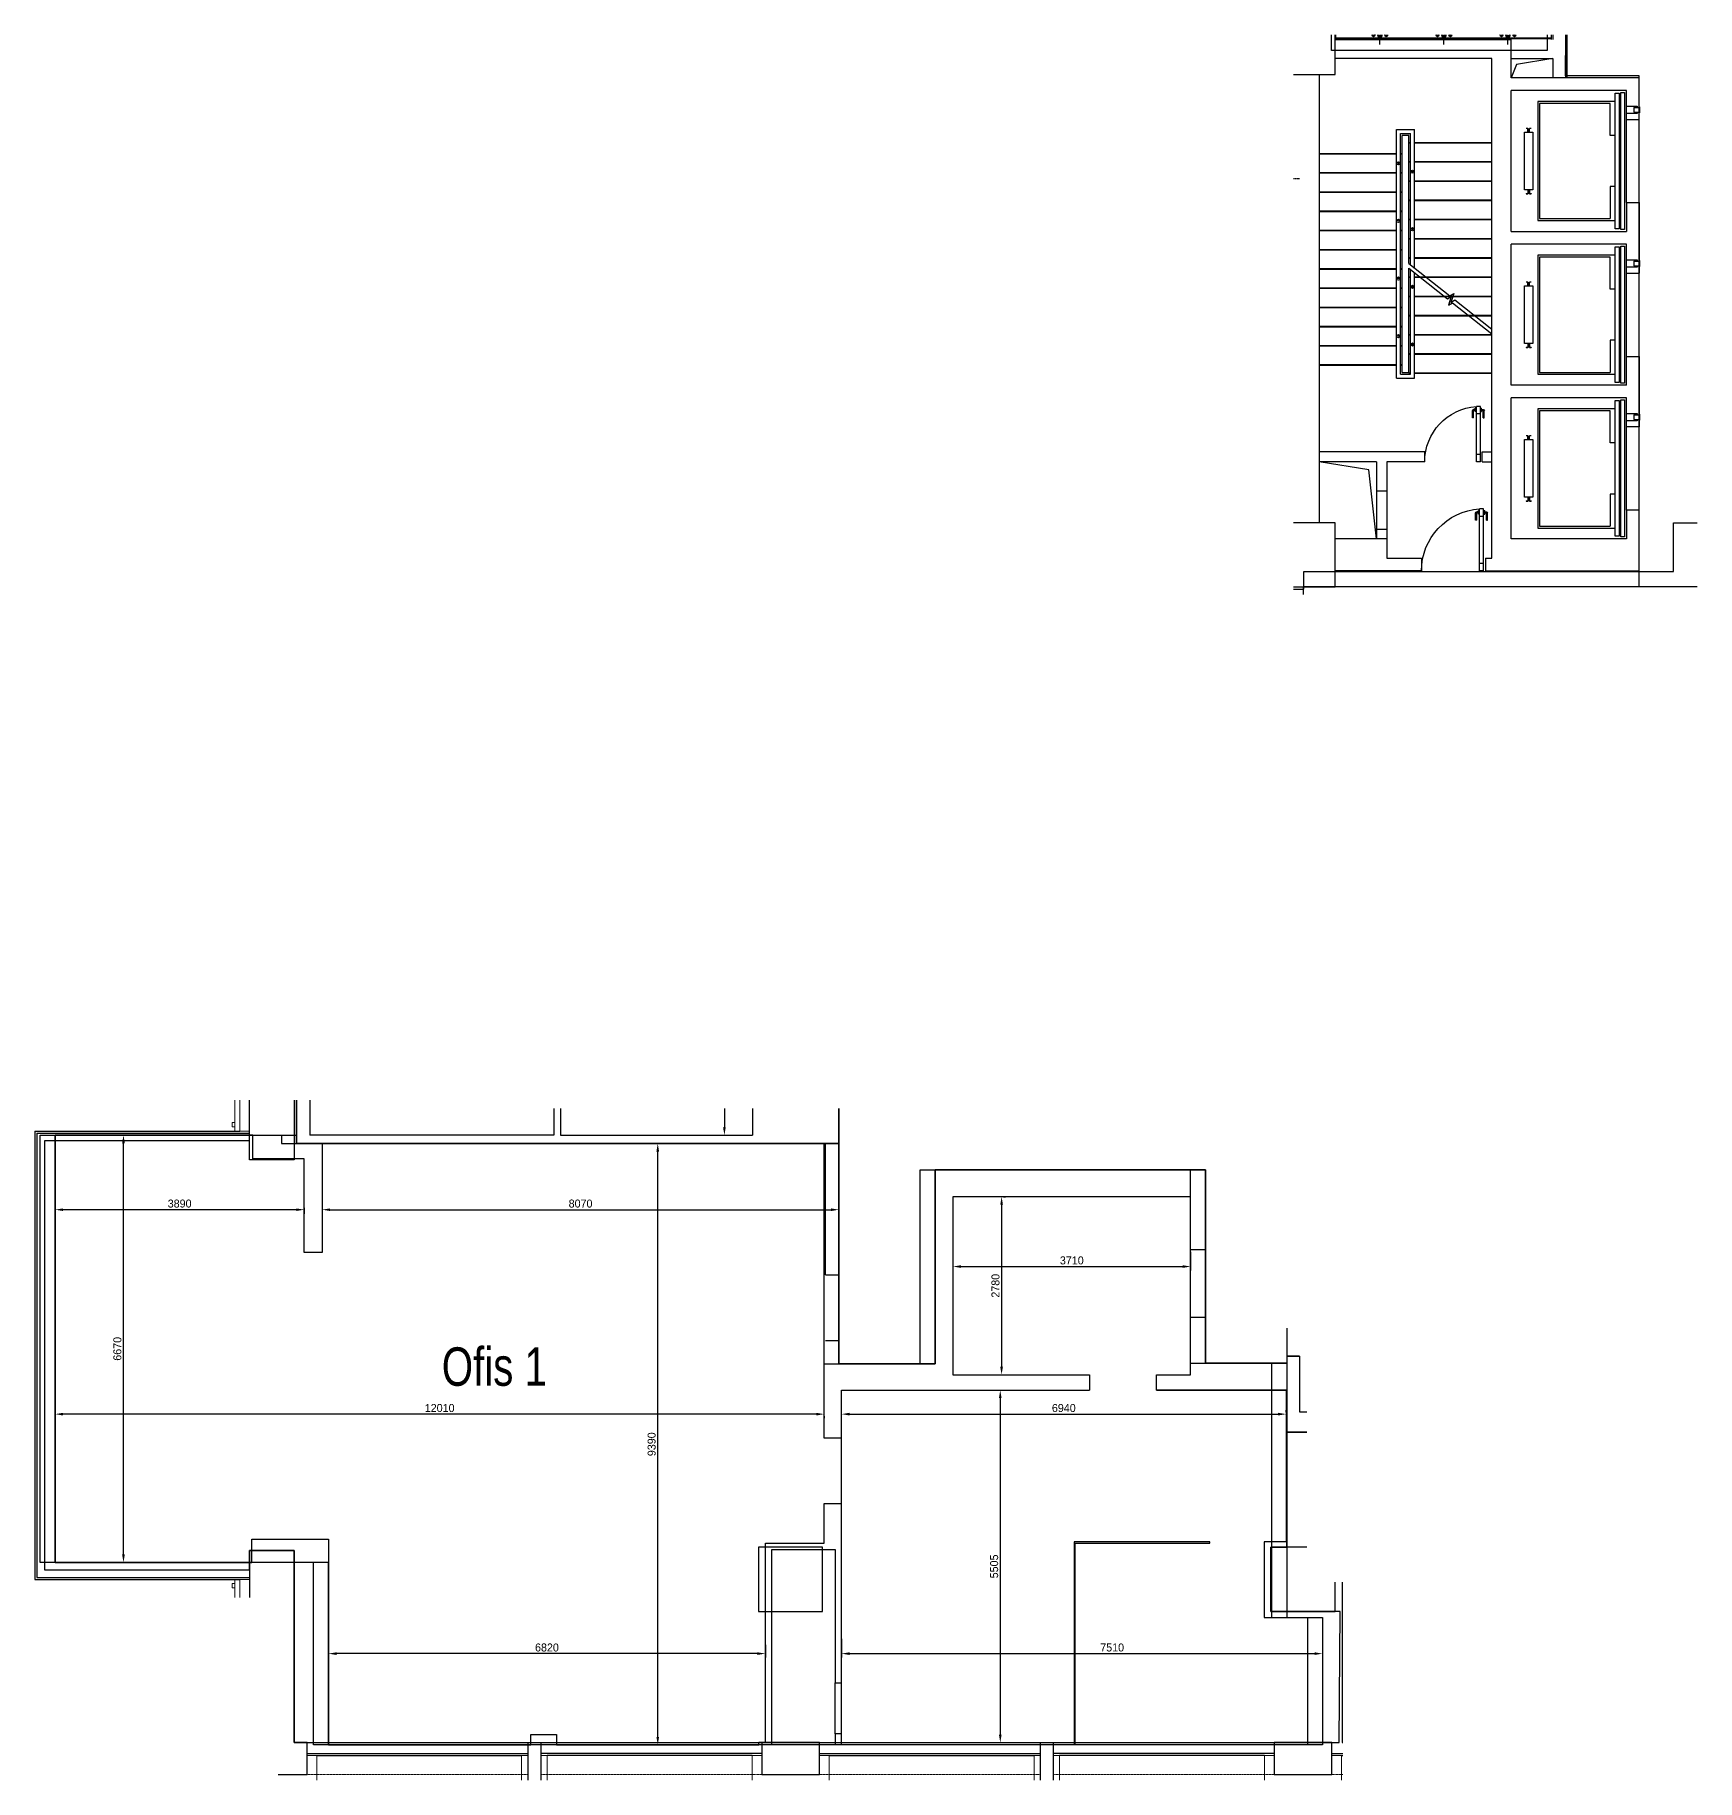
# Model space of a CAD drawing. Header units: millimetres. Extents: x 1339815 to 1379223, y -192246 to -164991.
# Drawn here: x 1339815 to 1365768, y -192246 to -164991 of the extents above; entities that cross this region are included whole.
import ezdxf

# ---------------------------------------------------------------- set-up
doc = ezdxf.new("R2010")
doc.units = ezdxf.units.MM
for name, pattern in [('DASHDOT2', [12.7, 6.35, -3.175, 0, -3.175]), ('HIDDEN', [0.375, 0.25, -0.125]), ('HIDDEN2', [4.7625, 3.175, -1.5875])]:
    doc.linetypes.add(name, pattern=pattern)
for name, color, linetype in [('Baca', 7, 'Continuous'), ('Divar-esas', 7, 'Continuous'), ('Divar-komek', 7, 'Continuous'), ('Kafel', 7, 'Continuous'), ('Lift', 7, 'Continuous'), ('Meheccer', 7, 'Continuous'), ('OFFICE_BOUNDARY', 3, 'Continuous'), ('Pencere', 7, 'Continuous'), ('Pillekan', 7, 'Continuous'), ('plita 2', 7, 'Continuous'), ('Qapi', 7, 'Continuous'), ('Santexnika', 7, 'Continuous'), ('sutun1', 7, 'Continuous')]:
    doc.layers.add(name, color=color, linetype=linetype)
doc.layers.add('Fasad detali', color=37, linetype='Continuous', lineweight=20)
doc.layers.add('syse', color=135, linetype='Continuous', lineweight=15)
doc.layers.add('obl. keramogranit', color=138, linetype='Continuous', lineweight=18, true_color=0x005252)
doc.layers.add('plita', color=182, linetype='Continuous', lineweight=5, true_color=0x3a07c5)
doc.styles.add('Yazilar', font='txt', dxfattribs={"width": 0.75})

msp = doc.modelspace()

# ---------------------------------------------------------------- linework, layer by layer
for p, q in [((1363126, -166451), (1363100, -166451)), ((1363100, -166455), (1363100, -166451)), ((1363122, -166455), (1363100, -166455)), ((1363126, -166507), (1363126, -166459)), ((1363130, -166503), (1363130, -166455)), ((1363150, -166511), (1363130, -166511)), ((1363146, -166507), (1363134, -166507)), ((1363150, -166503), (1363150, -166455)), ((1363180, -166451), (1363154, -166451)), ((1363154, -166507), (1363154, -166459)), ((1363180, -166455), (1363158, -166455)), ((1363180, -166455), (1363180, -166451)), ((1363100, -167467), (1363100, -167471)), ((1363100, -167467), (1363122, -167467)), ((1363100, -167471), (1363126, -167471)), ((1363126, -167415), (1363126, -167463)), ((1363130, -167411), (1363150, -167411)), ((1363130, -167419), (1363130, -167467)), ((1363134, -167415), (1363146, -167415)), ((1363150, -167419), (1363150, -167467)), ((1363154, -167415), (1363154, -167463)), ((1363154, -167471), (1363180, -167471)), ((1363158, -167467), (1363180, -167467)), ((1363180, -167467), (1363180, -167471)), ((1363126, -168851), (1363100, -168851)), ((1363100, -168855), (1363100, -168851)), ((1363122, -168855), (1363100, -168855)), ((1363126, -168907), (1363126, -168859)), ((1363130, -168903), (1363130, -168855)), ((1363150, -168911), (1363130, -168911)), ((1363146, -168907), (1363134, -168907)), ((1363150, -168903), (1363150, -168855)), ((1363180, -168851), (1363154, -168851)), ((1363154, -168907), (1363154, -168859)), ((1363180, -168855), (1363158, -168855)), ((1363180, -168855), (1363180, -168851)), ((1363100, -169867), (1363100, -169871)), ((1363100, -169867), (1363122, -169867)), ((1363100, -169871), (1363126, -169871)), ((1363126, -169815), (1363126, -169863)), ((1363130, -169811), (1363150, -169811)), ((1363130, -169819), (1363130, -169867)), ((1363134, -169815), (1363146, -169815)), ((1363150, -169819), (1363150, -169867)), ((1363154, -169815), (1363154, -169863)), ((1363154, -169871), (1363180, -169871)), ((1363158, -169867), (1363180, -169867)), ((1363180, -169867), (1363180, -169871)), ((1363126, -171251), (1363100, -171251)), ((1363100, -171255), (1363100, -171251)), ((1363122, -171255), (1363100, -171255)), ((1363126, -171307), (1363126, -171259)), ((1363130, -171303), (1363130, -171255)), ((1363150, -171311), (1363130, -171311)), ((1363146, -171307), (1363134, -171307)), ((1363150, -171303), (1363150, -171255)), ((1363180, -171251), (1363154, -171251)), ((1363154, -171307), (1363154, -171259)), ((1363180, -171255), (1363158, -171255)), ((1363180, -171255), (1363180, -171251)), ((1363126, -172215), (1363126, -172263)), ((1363130, -172211), (1363150, -172211)), ((1363130, -172219), (1363130, -172267)), ((1363134, -172215), (1363146, -172215)), ((1363150, -172219), (1363150, -172267)), ((1363154, -172215), (1363154, -172263)), ((1363100, -172267), (1363100, -172271)), ((1363100, -172267), (1363122, -172267)), ((1363100, -172271), (1363126, -172271)), ((1363154, -172271), (1363180, -172271)), ((1363158, -172267), (1363180, -172267)), ((1363180, -172267), (1363180, -172271)), ((1359465, -173646), (1359630, -173646)), ((1344110, -181626), (1344110, -182176)), ((1347920, -181756), (1347920, -182176)), ((1348020, -181756), (1348020, -182176)), ((1351020, -181756), (1351020, -182176)), ((1352370, -184356), (1352370, -181756)), ((1358090, -182716), (1353870, -182716)), ((1353870, -182716), (1353870, -185746)), ((1358090, -183966), (1358090, -182716)), ((1352160, -184356), (1352370, -184356)), ((1357860, -185916), (1357860, -185016)), ((1357860, -185016), (1358090, -185016)), ((1358090, -185736), (1358090, -185016)), ((1352370, -185386), (1352160, -185386)), ((1352370, -185746), (1352370, -185386)), ((1353870, -185746), (1352370, -185746)), ((1359360, -185736), (1358090, -185736)), ((1359560, -185626), (1359360, -185626)), ((1359360, -185626), (1359360, -185736)), ((1357330, -186156), (1357330, -185916)), ((1357330, -185916), (1357860, -185916)), ((1359350, -186156), (1357330, -186156)), ((1343200, -188846), (1343200, -188486)), ((1343200, -188486), (1344400, -188486)), ((1344400, -188486), (1344400, -191696)), ((1356060, -191696), (1356060, -188546)), ((1356060, -188546), (1358160, -188546)), ((1359010, -188546), (1359010, -189706)), ((1340130, -188846), (1343200, -188846)), ((1359010, -189706), (1359920, -189706)), ((1359920, -189706), (1359920, -191696)), ((1344400, -191696), (1347560, -191696)), ((1359920, -191696), (1356060, -191696))]:
    msp.add_line(p, q)
at = {"color": 18, "lineweight": -3, "true_color": 0x000000}
for p, q in [((1365400, -173371), (1365400, -172611)), ((1365400, -172611), (1365768, -172611)), ((1359630, -173646), (1359630, -173371)), ((1359630, -173371), (1365400, -173371)), ((1359465, -173646), (1359630, -173646)), ((1343900, -182306), (1343900, -181626)), ((1352370, -185746), (1352370, -181756)), ((1352370, -181756), (1352370, -182306)), ((1339895, -188846), (1339895, -182176)), ((1339895, -182176), (1343665, -182176)), ((1343665, -182176), (1343665, -182306)), ((1343665, -182306), (1352135, -182306)), ((1352370, -182306), (1343900, -182306)), ((1352135, -182306), (1352135, -185746)), ((1353635, -185746), (1353635, -182716)), ((1353635, -182716), (1357855, -182716)), ((1358090, -182716), (1353870, -182716)), ((1353870, -182716), (1353870, -185746)), ((1357855, -182716), (1357855, -185736)), ((1357855, -182716), (1357855, -185736)), ((1358090, -185736), (1358090, -182716)), ((1359360, -185186), (1359360, -185736)), ((1359360, -185186), (1359360, -185626)), ((1352135, -185746), (1353635, -185746)), ((1353870, -185746), (1352370, -185746)), ((1357855, -185736), (1359125, -185736)), ((1357855, -185736), (1359125, -185736)), ((1359360, -185736), (1358090, -185736)), ((1359125, -185736), (1359125, -189706)), ((1359360, -185626), (1359560, -185626)), ((1359560, -185626), (1359560, -186496)), ((1359560, -186496), (1359675, -186496)), ((1344165, -188846), (1339895, -188846)), ((1344165, -191696), (1344165, -188846)), ((1359125, -189706), (1359685, -189706)), ((1359685, -189706), (1359685, -191696)), ((1359685, -191696), (1344165, -191696))]:
    msp.add_line(p, q, dxfattribs=at)
at = {"color": 6, "lineweight": 30}
for p, q in [((1365400, -173371), (1365400, -172611)), ((1365400, -172611), (1365768, -172611)), ((1359630, -173646), (1359630, -173371)), ((1359630, -173371), (1365400, -173371)), ((1359465, -173646), (1359630, -173646)), ((1352370, -185746), (1352370, -181756)), ((1358090, -182716), (1353870, -182716)), ((1353870, -182716), (1353870, -185746)), ((1358090, -185736), (1358090, -182716)), ((1359360, -185186), (1359360, -185736)), ((1353870, -185746), (1352370, -185746)), ((1359360, -185736), (1358090, -185736))]:
    msp.add_line(p, q, dxfattribs=at)
at = {"color": 3, "lineweight": 30}
for p, q in [((1343900, -181626), (1343900, -182306)), ((1352370, -182306), (1352370, -181756)), ((1343900, -182306), (1352370, -182306))]:
    msp.add_line(p, q, dxfattribs=at)
at = {"color": 18, "lineweight": 30, "true_color": 0x000000}
for p, q in [((1343900, -181626), (1343900, -182306)), ((1352370, -182306), (1352370, -181756)), ((1340130, -188846), (1340130, -182176)), ((1340130, -182176), (1343900, -182176)), ((1343900, -182176), (1343900, -182306)), ((1343900, -182306), (1352370, -182306)), ((1343900, -182306), (1352370, -182306)), ((1352370, -182306), (1352370, -185746)), ((1353870, -185746), (1353870, -182716)), ((1353870, -182716), (1358090, -182716)), ((1358090, -182716), (1358090, -185736)), ((1358090, -182716), (1358090, -185736)), ((1352370, -185746), (1353870, -185746)), ((1358090, -185736), (1359360, -185736)), ((1358090, -185736), (1359360, -185736)), ((1359360, -185626), (1359560, -185626)), ((1359360, -185736), (1359360, -189706)), ((1359560, -185626), (1359560, -186496)), ((1359560, -186496), (1359675, -186496)), ((1344400, -188846), (1340130, -188846)), ((1344400, -191696), (1344400, -188846)), ((1359360, -189706), (1359920, -189706)), ((1359920, -189706), (1359920, -191696)), ((1359920, -191696), (1344400, -191696))]:
    msp.add_line(p, q, dxfattribs=at)
at = {"color": 0, "lineweight": -2}
msp.add_line((1350581, -181756), (1350581, -182051), dxfattribs=at)
at = {"color": 30, "lineweight": 30, "true_color": 0xf8991e}
for p, q in [((1340130, -188846), (1340130, -182176)), ((1340130, -182176), (1343900, -182176)), ((1343900, -182176), (1343900, -182306)), ((1343900, -182306), (1352370, -182306)), ((1352370, -182306), (1352370, -185746)), ((1353870, -185746), (1353870, -182716)), ((1353870, -182716), (1358090, -182716)), ((1358090, -182716), (1358090, -185736)), ((1358090, -182716), (1358090, -185736)), ((1352370, -185746), (1353870, -185746)), ((1358090, -185736), (1359360, -185736)), ((1358090, -185736), (1359360, -185736)), ((1359360, -185736), (1359360, -189706)), ((1344400, -188846), (1340130, -188846)), ((1344400, -191696), (1344400, -188846)), ((1359360, -189706), (1359920, -189706)), ((1359920, -189706), (1359920, -191696)), ((1359920, -191696), (1344400, -191696))]:
    msp.add_line(p, q, dxfattribs=at)
at = {"color": 0, "lineweight": -2, "transparency": 16777216}
for p, q in [((1341337, -182176), (1341135, -182176)), ((1341198, -188721), (1341198, -182301)), ((1349571, -182306), (1349603, -182306)), ((1350459, -182176), (1350643, -182176)), ((1349540, -191571), (1349540, -182431)), ((1352370, -182928), (1352370, -183401)), ((1354940, -183136), (1354971, -183136)), ((1340130, -183307), (1340130, -183401)), ((1343895, -183338), (1340255, -183338)), ((1344020, -183307), (1344020, -183401)), ((1344300, -183187), (1344300, -183401)), ((1344425, -183338), (1352245, -183338)), ((1354909, -183261), (1354909, -185791)), ((1354150, -183940), (1354150, -184289)), ((1354275, -184226), (1357735, -184226)), ((1357860, -183997), (1357860, -184289)), ((1354940, -185916), (1354971, -185916)), ((1359560, -185918), (1359560, -186183)), ((1340130, -186326), (1340130, -186594)), ((1354696, -186156), (1354951, -186156)), ((1354888, -186281), (1354888, -191536)), ((1352015, -186531), (1340255, -186531)), ((1352140, -186562), (1352140, -186594)), ((1352410, -186500), (1352410, -186469)), ((1352535, -186531), (1359225, -186531)), ((1359350, -186500), (1359350, -186469)), ((1341185, -188846), (1341135, -188846)), ((1344400, -190132), (1344400, -190334)), ((1351220, -190132), (1351220, -190334)), ((1352410, -190039), (1352410, -190334)), ((1359920, -190039), (1359920, -190334)), ((1351095, -190271), (1344525, -190271)), ((1352535, -190271), (1359795, -190271)), ((1349571, -191696), (1349603, -191696)), ((1354696, -191661), (1354951, -191661))]:
    msp.add_line(p, q, dxfattribs=at)
at = {"color": 2, "lineweight": 30, "true_color": 0xf1eb1f}
for p, q in [((1359360, -185626), (1359560, -185626)), ((1359560, -185626), (1359560, -186496)), ((1359560, -186496), (1359675, -186496))]:
    msp.add_line(p, q, dxfattribs=at)
at = {"color": 18, "lineweight": 5, "true_color": 0x000000}
for p, q in [((1359560, -186496), (1359560, -185626)), ((1359675, -186496), (1359560, -186496))]:
    msp.add_line(p, q, dxfattribs=at)
for points in [[(1343220, -182176), (1340130, -182176), (1340130, -188846)], [(1344020, -182546), (1343220, -182546), (1343220, -182176)], [(1352160, -184356), (1352160, -182306), (1344300, -182306), (1344300, -184006), (1344020, -184006), (1344020, -182546), (1343650, -182546)], [(1347920, -182176), (1344110, -182176)], [(1348020, -182176), (1351020, -182176)], [(1358090, -183966), (1357860, -183966), (1357860, -183136), (1354150, -183136), (1354150, -185916), (1356280, -185916)], [(1352140, -187926), (1352410, -187926), (1352410, -186906), (1352140, -186906), (1352140, -185386)], [(1356280, -185916), (1356280, -186156)], [(1352410, -186906), (1352410, -186156), (1356280, -186156)], [(1357330, -186156), (1359350, -186156), (1359350, -188526), (1359010, -188526), (1359010, -188546)], [(1347560, -191696), (1347560, -191536), (1347960, -191536), (1347960, -191696), (1351120, -191696), (1351120, -191656), (1351220, -191656), (1351220, -188546), (1352140, -188546), (1352140, -187926)], [(1356040, -191696), (1352410, -191696), (1352410, -187926)], [(1358160, -188546), (1358160, -188526), (1356040, -188526), (1356040, -191696)], [(1352310, -191526), (1352310, -191696), (1351320, -191696), (1351320, -188646), (1352310, -188646), (1352310, -190726)], [(1352410, -191696), (1352410, -191526), (1352310, -191526), (1352310, -190726), (1352410, -190726)]]:
    msp.add_lwpolyline(points)
at = {"extrusion": (0, 0, -1)}
for centre, start, end in [((-1363122, -166459), 90, 180), ((-1363126, -166455), 90, 180), ((-1363130, -166507), -90, 0), ((-1363134, -166503), -90, 0), ((-1363146, -166503), 180, -90), ((-1363154, -166455), 0, 90), ((-1363150, -166507), 180, -90), ((-1363158, -166459), 0, 90), ((-1363122, -167463), 180, -90), ((-1363130, -167415), 0, 90), ((-1363126, -167467), 180, -90), ((-1363134, -167419), 0, 90), ((-1363146, -167419), 90, 180), ((-1363150, -167415), 90, 180), ((-1363154, -167467), -90, 0), ((-1363158, -167463), -90, 0), ((-1363122, -168859), 90, 180), ((-1363126, -168855), 90, 180), ((-1363130, -168907), -90, 0), ((-1363134, -168903), -90, 0), ((-1363146, -168903), 180, -90), ((-1363154, -168855), 0, 90), ((-1363150, -168907), 180, -90), ((-1363158, -168859), 0, 90), ((-1363122, -169863), 180, -90), ((-1363130, -169815), 0, 90), ((-1363126, -169867), 180, -90), ((-1363134, -169819), 0, 90), ((-1363146, -169819), 90, 180), ((-1363150, -169815), 90, 180), ((-1363154, -169867), -90, 0), ((-1363158, -169863), -90, 0), ((-1363122, -171259), 90, 180), ((-1363126, -171255), 90, 180), ((-1363130, -171307), -90, 0), ((-1363134, -171303), -90, 0), ((-1363146, -171303), 180, -90), ((-1363154, -171255), 0, 90), ((-1363150, -171307), 180, -90), ((-1363158, -171259), 0, 90), ((-1363130, -172215), 0, 90), ((-1363134, -172219), 0, 90), ((-1363146, -172219), 90, 180), ((-1363150, -172215), 90, 180), ((-1363122, -172263), 180, -90), ((-1363126, -172267), 180, -90), ((-1363154, -172267), -90, 0), ((-1363158, -172263), -90, 0)]:
    msp.add_arc(centre, 4, start, end, dxfattribs=at)
at = {"color": 0, "transparency": 16777216}
for points in [[(1350560, -182051), (1350601, -182051), (1350581, -182176)], [(1341177, -182301), (1341219, -182301), (1341198, -182176)], [(1349519, -182431), (1349561, -182431), (1349540, -182306)], [(1354888, -183261), (1354930, -183261), (1354909, -183136)], [(1340255, -183318), (1340255, -183359), (1340130, -183338)], [(1343895, -183318), (1343895, -183359), (1344020, -183338)], [(1344425, -183318), (1344425, -183359), (1344300, -183338)], [(1352245, -183318), (1352245, -183359), (1352370, -183338)], [(1354275, -184205), (1354275, -184247), (1354150, -184226)], [(1357735, -184205), (1357735, -184247), (1357860, -184226)], [(1354888, -185791), (1354930, -185791), (1354909, -185916)], [(1354867, -186281), (1354909, -186281), (1354888, -186156)], [(1340255, -186510), (1340255, -186552), (1340130, -186531)], [(1352015, -186510), (1352015, -186552), (1352140, -186531)], [(1352535, -186510), (1352535, -186552), (1352410, -186531)], [(1359225, -186510), (1359225, -186552), (1359350, -186531)], [(1341177, -188721), (1341219, -188721), (1341198, -188846)], [(1344525, -190250), (1344525, -190292), (1344400, -190271)], [(1351095, -190250), (1351095, -190292), (1351220, -190271)], [(1352535, -190250), (1352535, -190292), (1352410, -190271)], [(1359795, -190250), (1359795, -190292), (1359920, -190271)], [(1349519, -191571), (1349561, -191571), (1349540, -191696)], [(1354867, -191536), (1354909, -191536), (1354888, -191661)]]:
    msp.add_solid(points, dxfattribs=at)
at = {"layer": 'Baca'}
for p, q in [((1360645, -171784), (1359865, -171661)), ((1360765, -172861), (1360645, -171784))]:
    msp.add_line(p, q, dxfattribs=at)
msp.add_lwpolyline([(1363515, -165361), (1362950, -165452), (1362865, -165661)], dxfattribs=at)
at = {"layer": 'Divar-esas'}
for p, q in [((1361515, -171501), (1359865, -171501)), ((1360765, -171661), (1359865, -171661)), ((1360765, -171661), (1360765, -172111)), ((1361515, -171661), (1360925, -171661)), ((1360925, -171661), (1360925, -172111)), ((1361515, -171661), (1361515, -171501)), ((1362415, -171501), (1362565, -171501)), ((1362415, -171661), (1362415, -171501)), ((1362415, -171661), (1362565, -171661)), ((1360765, -172111), (1360925, -172111)), ((1360765, -172711), (1360765, -172861)), ((1360765, -172711), (1360925, -172711)), ((1360925, -172711), (1360925, -172861))]:
    msp.add_line(p, q, dxfattribs=at)
at = {"layer": 'Divar-komek'}
for p, q in [((1363515, -164991), (1363515, -165061)), ((1363715, -164991), (1363715, -165661)), ((1363715, -164991), (1363715, -165661)), ((1362865, -165361), (1363515, -165361)), ((1363515, -165361), (1363515, -165661)), ((1360765, -172111), (1360765, -172711)), ((1360925, -172111), (1360925, -172711))]:
    msp.add_line(p, q, dxfattribs=at)
at = {"layer": 'Fasad detali'}
for p, q in [((1342935, -182111), (1342935, -181626)), ((1342895, -182046), (1342895, -181976)), ((1342935, -181976), (1342895, -181976)), ((1342935, -182046), (1342895, -182046)), ((1342935, -182111), (1343015, -182111)), ((1342935, -189396), (1342935, -189111)), ((1342935, -189111), (1343015, -189111)), ((1342895, -189246), (1342895, -189176)), ((1342935, -189176), (1342895, -189176)), ((1342935, -189246), (1342895, -189246))]:
    msp.add_line(p, q, dxfattribs=at)
at = {"layer": 'Kafel'}
for p, q in [((1360130, -165061), (1360130, -164991)), ((1360130, -165046), (1363495, -165046)), ((1363495, -165061), (1363495, -164991)), ((1363735, -164991), (1363735, -165661))]:
    msp.add_line(p, q, dxfattribs=at)
at = {"layer": 'Lift'}
for p, q in [((1364490, -168021), (1364490, -165901)), ((1364490, -165901), (1364550, -165901)), ((1364550, -165901), (1364550, -168021)), ((1364580, -168031), (1364580, -165891)), ((1364580, -165891), (1364635, -165891)), ((1364580, -165891), (1364635, -165891)), ((1364635, -165891), (1364635, -168031)), ((1363280, -166030), (1363280, -167892)), ((1364490, -166030), (1363280, -166030)), ((1363310, -166061), (1363310, -167861)), ((1364410, -166061), (1363310, -166061)), ((1364410, -166561), (1364410, -166061)), ((1364490, -166561), (1364410, -166561)), ((1364490, -167361), (1364410, -167361)), ((1364410, -167361), (1364410, -167861)), ((1363310, -167861), (1364410, -167861)), ((1363280, -167892), (1364490, -167892)), ((1364550, -168021), (1364490, -168021)), ((1364635, -168031), (1364580, -168031)), ((1363280, -168430), (1363280, -170292)), ((1364490, -168430), (1363280, -168430)), ((1364490, -170421), (1364490, -168301)), ((1364490, -168301), (1364550, -168301)), ((1364550, -168301), (1364550, -170421)), ((1364580, -170431), (1364580, -168291)), ((1364580, -168291), (1364635, -168291)), ((1364580, -168291), (1364635, -168291)), ((1364635, -168291), (1364635, -170431)), ((1363310, -168461), (1363310, -170261)), ((1364410, -168461), (1363310, -168461)), ((1364410, -168961), (1364410, -168461)), ((1364490, -168961), (1364410, -168961)), ((1364490, -169761), (1364410, -169761)), ((1364410, -169761), (1364410, -170261)), ((1363280, -170292), (1364490, -170292)), ((1363310, -170261), (1364410, -170261)), ((1364550, -170421), (1364490, -170421)), ((1364635, -170431), (1364580, -170431)), ((1363280, -170830), (1363280, -172692)), ((1364490, -170830), (1363280, -170830)), ((1363310, -170861), (1363310, -172661)), ((1364410, -170861), (1363310, -170861)), ((1364410, -171361), (1364410, -170861)), ((1364490, -172821), (1364490, -170701)), ((1364490, -170701), (1364550, -170701)), ((1364550, -170701), (1364550, -172821)), ((1364580, -172831), (1364580, -170691)), ((1364580, -170691), (1364635, -170691)), ((1364580, -170691), (1364635, -170691)), ((1364635, -170691), (1364635, -172831)), ((1364490, -171361), (1364410, -171361)), ((1364490, -172161), (1364410, -172161)), ((1364410, -172161), (1364410, -172661)), ((1363280, -172692), (1364490, -172692)), ((1363310, -172661), (1364410, -172661)), ((1364550, -172821), (1364490, -172821)), ((1364635, -172831), (1364580, -172831))]:
    msp.add_line(p, q, dxfattribs=at)
at = {"layer": 'Lift', "linetype": 'Continuous'}
for p, q in [((1364665, -166106), (1364835, -166106)), ((1364835, -166216), (1364665, -166216)), ((1364780, -166126), (1364865, -166126)), ((1364780, -166126), (1364780, -166196)), ((1364780, -166196), (1364865, -166196)), ((1364835, -166106), (1364835, -166126)), ((1364835, -166196), (1364835, -166216)), ((1364865, -166116), (1364868, -166116)), ((1364865, -166206), (1364868, -166206)), ((1364868, -166116), (1364868, -166206)), ((1364665, -168506), (1364835, -168506)), ((1364835, -168616), (1364665, -168616)), ((1364780, -168526), (1364865, -168526)), ((1364780, -168526), (1364780, -168596)), ((1364780, -168596), (1364865, -168596)), ((1364835, -168506), (1364835, -168526)), ((1364835, -168596), (1364835, -168616)), ((1364865, -168516), (1364868, -168516)), ((1364865, -168606), (1364868, -168606)), ((1364868, -168516), (1364868, -168606)), ((1364665, -170906), (1364835, -170906)), ((1364835, -171016), (1364665, -171016)), ((1364780, -170926), (1364865, -170926)), ((1364780, -170926), (1364780, -170996)), ((1364780, -170996), (1364865, -170996)), ((1364835, -170906), (1364835, -170926)), ((1364835, -170996), (1364835, -171016)), ((1364865, -170916), (1364868, -170916)), ((1364865, -171006), (1364868, -171006)), ((1364868, -170916), (1364868, -171006))]:
    msp.add_line(p, q, dxfattribs=at)
at = {"layer": 'Lift', "extrusion": (0, 0, -1)}
for points in [[(-1363205, -167411), (-1363075, -167411), (-1363075, -166511), (-1363205, -166511)], [(-1363205, -169811), (-1363075, -169811), (-1363075, -168911), (-1363205, -168911)], [(-1363205, -172211), (-1363075, -172211), (-1363075, -171311), (-1363205, -171311)]]:
    msp.add_lwpolyline(points, close=True, dxfattribs=at)
at = {"layer": 'Meheccer'}
for p, q in [((1361075, -170351), (1361075, -166471)), ((1361075, -166471), (1361355, -166471)), ((1361355, -168633), (1361355, -166471)), ((1361135, -170291), (1361135, -166531)), ((1361135, -166531), (1361295, -166531)), ((1361295, -168586), (1361295, -166531)), ((1361295, -170291), (1361295, -168660)), ((1361355, -170351), (1361355, -168707)), ((1361135, -170291), (1361295, -170291)), ((1361075, -170351), (1361355, -170351))]:
    msp.add_line(p, q, dxfattribs=at)
for centre, radius in [((1361105, -166996), 25), ((1361105, -166996), 5), ((1361325, -167126), 25), ((1361325, -167126), 5), ((1361105, -167896), 25), ((1361325, -168026), 25), ((1361105, -168797), 25), ((1361325, -168926), 25), ((1361325, -168926), 5), ((1361105, -169696), 25), ((1361325, -169826), 25), ((1361325, -169826), 5)]:
    msp.add_circle(centre, radius, dxfattribs=at)
at = {"layer": 'Meheccer', "linetype": 'HIDDEN2'}
for centre in [(1361105, -167896), (1361325, -168026), (1361105, -168797), (1361105, -169696)]:
    msp.add_circle(centre, 5, dxfattribs=at)
at = {"layer": 'obl. keramogranit'}
for p, q in [((1343015, -181626), (1343015, -182111)), ((1343015, -182111), (1343165, -182111)), ((1343015, -189396), (1343015, -189111)), ((1343015, -189111), (1343165, -189111)), ((1344065, -191861), (1344215, -191861)), ((1344215, -191861), (1344215, -192246)), ((1347415, -191861), (1347415, -192246)), ((1347515, -191861), (1347415, -191861)), ((1347715, -191861), (1347815, -191861)), ((1347815, -191861), (1347815, -192246)), ((1351015, -191861), (1351015, -192246)), ((1351015, -191861), (1351165, -191861)), ((1352215, -191861), (1352065, -191861)), ((1352215, -191861), (1352215, -192246)), ((1355415, -191861), (1355415, -192246)), ((1355515, -191861), (1355415, -191861)), ((1355715, -191861), (1355815, -191861)), ((1355815, -191861), (1355815, -192246)), ((1359015, -191861), (1359015, -192246)), ((1359015, -191861), (1359165, -191861)), ((1360215, -191861), (1360065, -191861)), ((1360215, -191861), (1360215, -192246))]:
    msp.add_line(p, q, dxfattribs=at)
at = {"layer": 'OFFICE_BOUNDARY'}
msp.add_lwpolyline([(1357855, -185736), (1359125, -185736), (1359125, -189706), (1359685, -189706), (1359685, -191696), (1344165, -191696), (1344165, -188846), (1339895, -188846), (1339895, -182176), (1343665, -182176), (1343665, -182306), (1352135, -182306), (1352135, -185746), (1353635, -185746), (1353635, -182716), (1357855, -182716), (1357855, -185736)], close=True, dxfattribs=at)
at = {"layer": 'Pencere'}
for p, q in [((1339815, -182111), (1339815, -189111)), ((1339815, -182111), (1343015, -182111)), ((1339845, -182141), (1339845, -189081)), ((1339845, -182141), (1343165, -182141)), ((1339815, -189111), (1343015, -189111)), ((1339845, -189081), (1343165, -189081)), ((1344065, -191831), (1347515, -191831)), ((1344215, -191861), (1347415, -191861)), ((1351165, -191831), (1347715, -191831)), ((1351015, -191861), (1347815, -191861)), ((1352065, -191831), (1355515, -191831)), ((1352215, -191861), (1355415, -191861)), ((1359165, -191831), (1355715, -191831)), ((1359015, -191861), (1355815, -191861)), ((1360065, -191831), (1360235, -191831)), ((1360215, -191861), (1360235, -191861))]:
    msp.add_line(p, q, dxfattribs=at)
at = {"layer": 'Pillekan'}
for p, q in [((1361165, -170261), (1361165, -166561)), ((1361265, -166561), (1361165, -166561)), ((1361265, -168562), (1361265, -166561)), ((1361265, -166669), (1361295, -166669)), ((1361265, -166676), (1361295, -166676)), ((1361355, -166669), (1362565, -166669)), ((1361355, -166676), (1362565, -166676)), ((1361075, -166846), (1359865, -166846)), ((1361075, -166853), (1359865, -166853)), ((1361165, -166846), (1361135, -166846)), ((1361165, -166853), (1361135, -166853)), ((1361265, -166969), (1361295, -166969)), ((1361265, -166976), (1361295, -166976)), ((1361355, -166969), (1362565, -166969)), ((1361355, -166976), (1362565, -166976)), ((1361075, -167146), (1359865, -167146)), ((1361075, -167153), (1359865, -167153)), ((1361165, -167146), (1361135, -167146)), ((1361165, -167153), (1361135, -167153)), ((1361265, -167269), (1361295, -167269)), ((1361265, -167276), (1361295, -167276)), ((1361355, -167269), (1362565, -167269)), ((1361355, -167276), (1362565, -167276)), ((1361075, -167446), (1359865, -167446)), ((1361075, -167453), (1359865, -167453)), ((1361165, -167446), (1361135, -167446)), ((1361165, -167453), (1361135, -167453)), ((1361265, -167569), (1361295, -167569)), ((1361265, -167576), (1361295, -167576)), ((1361355, -167569), (1362565, -167569)), ((1361355, -167576), (1362565, -167576)), ((1361075, -167746), (1359865, -167746)), ((1361075, -167753), (1359865, -167753)), ((1361165, -167746), (1361135, -167746)), ((1361165, -167753), (1361135, -167753)), ((1361265, -167869), (1361295, -167869)), ((1361265, -167876), (1361295, -167876)), ((1361355, -167869), (1362565, -167869)), ((1361355, -167876), (1362565, -167876)), ((1361075, -168046), (1359865, -168046)), ((1361075, -168053), (1359865, -168053)), ((1361165, -168046), (1361135, -168046)), ((1361165, -168053), (1361135, -168053)), ((1361075, -168346), (1359865, -168346)), ((1361075, -168353), (1359865, -168353)), ((1361165, -168346), (1361135, -168346)), ((1361165, -168353), (1361135, -168353)), ((1361265, -168169), (1361295, -168169)), ((1361265, -168176), (1361295, -168176)), ((1361355, -168169), (1362565, -168169)), ((1361355, -168176), (1362565, -168176)), ((1361075, -168646), (1359865, -168646)), ((1361075, -168653), (1359865, -168653)), ((1361165, -168646), (1361135, -168646)), ((1361165, -168653), (1361135, -168653)), ((1361265, -168469), (1361295, -168469)), ((1361265, -168476), (1361295, -168476)), ((1361265, -170276), (1361265, -168636)), ((1361355, -168469), (1362565, -168469)), ((1361355, -168476), (1362565, -168476)), ((1361075, -168946), (1359865, -168946)), ((1361075, -168953), (1359865, -168953)), ((1361165, -168946), (1361135, -168946)), ((1361165, -168953), (1361135, -168953)), ((1361265, -168769), (1361295, -168769)), ((1361265, -168776), (1361295, -168776)), ((1361355, -168769), (1362565, -168769)), ((1361355, -168776), (1362565, -168776)), ((1361075, -169246), (1359865, -169246)), ((1361075, -169253), (1359865, -169253)), ((1361165, -169246), (1361135, -169246)), ((1361165, -169253), (1361135, -169253)), ((1361265, -169069), (1361295, -169069)), ((1361265, -169076), (1361295, -169076)), ((1361355, -169069), (1362565, -169069)), ((1361355, -169076), (1362565, -169076)), ((1361265, -169369), (1361295, -169369)), ((1361265, -169376), (1361295, -169376)), ((1361355, -169369), (1362565, -169369)), ((1361355, -169376), (1362565, -169376)), ((1361075, -169546), (1359865, -169546)), ((1361075, -169553), (1359865, -169553)), ((1361165, -169546), (1361135, -169546)), ((1361165, -169553), (1361135, -169553)), ((1361265, -169669), (1361295, -169669)), ((1361265, -169676), (1361295, -169676)), ((1361355, -169669), (1362565, -169669)), ((1361355, -169676), (1362565, -169676)), ((1361075, -169846), (1359865, -169846)), ((1361075, -169853), (1359865, -169853)), ((1361165, -169846), (1361135, -169846)), ((1361165, -169853), (1361135, -169853)), ((1361265, -169969), (1361295, -169969)), ((1361265, -169976), (1361295, -169976)), ((1361355, -169969), (1362565, -169969)), ((1361355, -169976), (1362565, -169976)), ((1361075, -170146), (1359865, -170146)), ((1361075, -170153), (1359865, -170153)), ((1361165, -170146), (1361135, -170146)), ((1361165, -170153), (1361135, -170153)), ((1361165, -170261), (1361265, -170261)), ((1361265, -170269), (1361295, -170269)), ((1361265, -170276), (1361295, -170276)), ((1361355, -170269), (1362565, -170269)), ((1361355, -170276), (1362565, -170276))]:
    msp.add_line(p, q, dxfattribs=at)
at = {"layer": 'Pillekan', "linetype": 'Continuous'}
for points in [[(1361265, -168562), (1361906, -169068), (1361968, -169029), (1361922, -169168), (1361984, -169130), (1362565, -169588)], [(1361265, -168636), (1361869, -169113), (1361931, -169074), (1361885, -169213), (1361948, -169175), (1362565, -169662)]]:
    msp.add_lwpolyline(points, dxfattribs=at)
at = {"layer": 'plita', "linetype": 'HIDDEN', "ltscale": 5}
for p, q in [((1339965, -182261), (1343165, -182261)), ((1339965, -188961), (1339965, -182261)), ((1339965, -188961), (1339965, -182261)), ((1339965, -188961), (1343165, -188961)), ((1344065, -192161), (1347515, -192161)), ((1351165, -192161), (1347715, -192161)), ((1352065, -192161), (1355515, -192161)), ((1359165, -192161), (1355715, -192161)), ((1360065, -192161), (1360235, -192161))]:
    msp.add_line(p, q, dxfattribs=at)
at = {"layer": 'plita 2'}
for p, q in [((1364665, -167611), (1364665, -166311)), ((1364665, -170011), (1364665, -168711)), ((1364665, -172411), (1364665, -171111))]:
    msp.add_line(p, q, dxfattribs=at)
at = {"layer": 'Qapi', "linetype": 'Continuous'}
for p, q in [((1362260, -170972), (1362260, -170857)), ((1362260, -170972), (1362260, -170857)), ((1362304, -170839), (1362277, -170839)), ((1362304, -170839), (1362277, -170839)), ((1362304, -170839), (1362277, -170839)), ((1362304, -170839), (1362277, -170839)), ((1362304, -170839), (1362277, -170839)), ((1362304, -170839), (1362277, -170839)), ((1362277, -170972), (1362277, -170857)), ((1362304, -170857), (1362277, -170857)), ((1362277, -170972), (1362277, -170857)), ((1362304, -170857), (1362277, -170857)), ((1362304, -170874), (1362304, -170821)), ((1362304, -170874), (1362304, -170821)), ((1362322, -170821), (1362304, -170821)), ((1362304, -170874), (1362304, -170821)), ((1362304, -170874), (1362304, -170821)), ((1362322, -170821), (1362304, -170821)), ((1362322, -170874), (1362304, -170874)), ((1362322, -170874), (1362304, -170874)), ((1362384, -170821), (1362402, -170821)), ((1362384, -170821), (1362402, -170821)), ((1362384, -170874), (1362402, -170874)), ((1362384, -170874), (1362402, -170874)), ((1362402, -170874), (1362402, -170821)), ((1362402, -170874), (1362402, -170821)), ((1362402, -170874), (1362402, -170821)), ((1362402, -170874), (1362402, -170821)), ((1362402, -170839), (1362429, -170839)), ((1362402, -170839), (1362429, -170839)), ((1362402, -170839), (1362429, -170839)), ((1362402, -170839), (1362429, -170839)), ((1362402, -170839), (1362429, -170839)), ((1362402, -170839), (1362429, -170839)), ((1362402, -170857), (1362429, -170857)), ((1362402, -170857), (1362429, -170857)), ((1362429, -170972), (1362429, -170857)), ((1362429, -170972), (1362429, -170857)), ((1362446, -170972), (1362446, -170857)), ((1362446, -170972), (1362446, -170857)), ((1362277, -170972), (1362260, -170972)), ((1362277, -170972), (1362260, -170972)), ((1362429, -170972), (1362446, -170972)), ((1362429, -170972), (1362446, -170972)), ((1362310, -172572), (1362310, -172456)), ((1362310, -172572), (1362310, -172456)), ((1362354, -172439), (1362327, -172439)), ((1362354, -172439), (1362327, -172439)), ((1362354, -172439), (1362327, -172439)), ((1362354, -172439), (1362327, -172439)), ((1362354, -172439), (1362327, -172439)), ((1362354, -172439), (1362327, -172439)), ((1362327, -172572), (1362327, -172456)), ((1362354, -172456), (1362327, -172456)), ((1362327, -172572), (1362327, -172456)), ((1362354, -172456), (1362327, -172456)), ((1362354, -172474), (1362354, -172421)), ((1362354, -172474), (1362354, -172421)), ((1362372, -172421), (1362354, -172421)), ((1362354, -172474), (1362354, -172421)), ((1362354, -172474), (1362354, -172421)), ((1362372, -172421), (1362354, -172421)), ((1362372, -172474), (1362354, -172474)), ((1362372, -172474), (1362354, -172474)), ((1362434, -172421), (1362452, -172421)), ((1362434, -172421), (1362452, -172421)), ((1362434, -172474), (1362452, -172474)), ((1362434, -172474), (1362452, -172474)), ((1362452, -172474), (1362452, -172421)), ((1362452, -172474), (1362452, -172421)), ((1362452, -172474), (1362452, -172421)), ((1362452, -172474), (1362452, -172421)), ((1362452, -172439), (1362479, -172439)), ((1362452, -172439), (1362479, -172439)), ((1362452, -172439), (1362479, -172439)), ((1362452, -172439), (1362479, -172439)), ((1362452, -172439), (1362479, -172439)), ((1362452, -172439), (1362479, -172439)), ((1362452, -172456), (1362479, -172456)), ((1362452, -172456), (1362479, -172456)), ((1362479, -172572), (1362479, -172456)), ((1362479, -172572), (1362479, -172456)), ((1362496, -172572), (1362496, -172456)), ((1362496, -172572), (1362496, -172456)), ((1362327, -172572), (1362310, -172572)), ((1362327, -172572), (1362310, -172572)), ((1362479, -172572), (1362496, -172572)), ((1362479, -172572), (1362496, -172572))]:
    msp.add_line(p, q, dxfattribs=at)
at = {"layer": 'Qapi'}
for p, q in [((1362384, -170794), (1362322, -170794)), ((1362384, -170794), (1362322, -170794)), ((1362322, -171661), (1362322, -170794)), ((1362384, -170794), (1362322, -170794)), ((1362384, -170794), (1362322, -170794)), ((1362322, -171661), (1362322, -170794)), ((1362384, -171661), (1362384, -170794)), ((1362384, -171661), (1362384, -170794)), ((1362384, -170910), (1362322, -170910)), ((1362384, -170910), (1362322, -170910)), ((1362384, -171546), (1362322, -171546)), ((1362384, -171546), (1362322, -171546)), ((1362384, -171661), (1362322, -171661)), ((1362384, -171661), (1362322, -171661)), ((1362384, -171661), (1362322, -171661)), ((1362384, -171661), (1362322, -171661)), ((1362434, -172394), (1362372, -172394)), ((1362372, -173361), (1362372, -172394)), ((1362434, -172394), (1362372, -172394)), ((1362372, -173361), (1362372, -172394)), ((1362434, -172510), (1362372, -172510)), ((1362434, -172510), (1362372, -172510)), ((1362434, -172510), (1362372, -172510)), ((1362434, -172510), (1362372, -172510)), ((1362434, -173361), (1362434, -172394)), ((1362434, -173361), (1362434, -172394)), ((1362434, -173246), (1362372, -173246)), ((1362434, -173246), (1362372, -173246)), ((1362434, -173361), (1362372, -173361)), ((1362434, -173361), (1362372, -173361))]:
    msp.add_line(p, q, dxfattribs=at)
at = {"layer": 'Qapi', "extrusion": (0, 0, -1)}
for centre, radius, end in [((-1362384, -171661), 869, 85.8935), ((-1362384, -171661), 869, 85.8935), ((-1362434, -173361), 969, 86.3179), ((-1362434, -173361), 969, 86.3179)]:
    msp.add_arc(centre, radius, 0, end, dxfattribs=at)
at = {"layer": 'Qapi', "linetype": 'Continuous', "extrusion": (0, 0, -1)}
for centre, start, end in [((-1362277, -170857), 0, 90), ((-1362277, -170857), 0, 90), ((-1362429, -170857), 90, 180), ((-1362429, -170857), 90, 180), ((-1362327, -172456), 0, 90), ((-1362327, -172456), 0, 90), ((-1362479, -172456), 90, 180), ((-1362479, -172456), 90, 180)]:
    msp.add_arc(centre, 17.8, start, end, dxfattribs=at)
at = {"layer": 'Santexnika'}
for p, q in [((1360704, -164998), (1360708, -164998)), ((1360708, -165002), (1360708, -164991)), ((1360723, -165002), (1360708, -165002)), ((1360712, -165005), (1360712, -165002)), ((1360720, -165006), (1360720, -165002)), ((1360723, -165002), (1360723, -164991)), ((1360727, -164998), (1360723, -164998)), ((1360871, -165046), (1360761, -165046)), ((1360799, -164991), (1360799, -164994)), ((1360832, -164991), (1360832, -164994)), ((1360904, -164998), (1360908, -164998)), ((1360908, -165002), (1360908, -164991)), ((1360908, -165002), (1360923, -165002)), ((1360911, -165006), (1360911, -165002)), ((1360919, -165005), (1360919, -165002)), ((1360923, -165002), (1360923, -164991)), ((1360927, -164998), (1360923, -164998)), ((1361704, -164998), (1361708, -164998)), ((1361708, -165002), (1361708, -164991)), ((1361723, -165002), (1361708, -165002)), ((1361712, -165005), (1361712, -165002)), ((1361720, -165006), (1361720, -165002)), ((1361723, -165002), (1361723, -164991)), ((1361727, -164998), (1361723, -164998)), ((1361759, -165046), (1361870, -165046)), ((1361799, -164991), (1361799, -164994)), ((1361832, -164991), (1361832, -164994)), ((1361904, -164998), (1361908, -164998)), ((1361908, -165002), (1361908, -164991)), ((1361908, -165002), (1361923, -165002)), ((1361911, -165006), (1361911, -165002)), ((1361919, -165005), (1361919, -165002)), ((1361923, -165002), (1361923, -164991)), ((1361927, -164998), (1361923, -164998)), ((1362704, -164998), (1362708, -164998)), ((1362708, -165002), (1362708, -164991)), ((1362723, -165002), (1362708, -165002)), ((1362712, -165005), (1362712, -165002)), ((1362720, -165006), (1362720, -165002)), ((1362723, -165002), (1362723, -164991)), ((1362727, -164998), (1362723, -164998)), ((1362759, -165046), (1362870, -165046)), ((1362799, -164991), (1362799, -164994)), ((1362832, -164991), (1362832, -164994)), ((1362904, -164998), (1362908, -164998)), ((1362908, -165002), (1362908, -164991)), ((1362908, -165002), (1362923, -165002)), ((1362911, -165006), (1362911, -165002)), ((1362919, -165005), (1362919, -165002)), ((1362923, -165002), (1362923, -164991)), ((1362927, -164998), (1362923, -164998))]:
    msp.add_line(p, q, dxfattribs=at)
at = {"layer": 'Santexnika', "color": 26, "linetype": 'DASHDOT2', "true_color": 0x791e15}
for p, q in [((1360815, -165141), (1360815, -164991)), ((1361815, -165141), (1361815, -164991)), ((1362815, -165141), (1362815, -164991)), ((1359561, -167241), (1359465, -167241))]:
    msp.add_line(p, q, dxfattribs=at)
at = {"layer": 'Santexnika'}
for points in [[(1360690, -164994), (1360691, -164997), (1360692, -164999), (1360695, -165001), (1360698, -165002), (1360700, -165001), (1360703, -164999), (1360704, -164997), (1360705, -164994), (1360704, -164991), (1360704, -164991)], [(1360691, -164991), (1360691, -164991), (1360690, -164994)], [(1360707, -164994), (1360708, -164997), (1360710, -165000), (1360712, -165001), (1360715, -165002), (1360718, -165001), (1360721, -165000), (1360722, -164997), (1360723, -164994), (1360722, -164991)], [(1360708, -164991), (1360707, -164994)], [(1360725, -164994), (1360726, -164997), (1360728, -164999), (1360730, -165001), (1360733, -165002), (1360736, -165001), (1360738, -164999), (1360740, -164997), (1360740, -164994), (1360740, -164991), (1360739, -164991)], [(1360726, -164991), (1360726, -164991), (1360725, -164994)], [(1360779, -164994), (1360782, -165008), (1360789, -165020), (1360801, -165028), (1360815, -165031), (1360829, -165028), (1360841, -165020), (1360849, -165008), (1360852, -164994), (1360851, -164991)], [(1360779, -164991), (1360779, -164994)], [(1360799, -164994), (1360800, -165001), (1360804, -165006), (1360809, -165009), (1360815, -165011), (1360822, -165009), (1360827, -165006), (1360830, -165001), (1360832, -164994), (1360831, -164991)], [(1360799, -164991), (1360799, -164994)], [(1360890, -164994), (1360891, -164997), (1360892, -164999), (1360895, -165001), (1360898, -165002), (1360900, -165001), (1360903, -164999), (1360904, -164997), (1360905, -164994), (1360904, -164991), (1360904, -164991)], [(1360891, -164991), (1360891, -164991), (1360890, -164994)], [(1360907, -164994), (1360908, -164997), (1360910, -165000), (1360912, -165001), (1360915, -165002), (1360918, -165001), (1360921, -165000), (1360922, -164997), (1360923, -164994), (1360922, -164991)], [(1360908, -164991), (1360907, -164994)], [(1360925, -164994), (1360926, -164997), (1360928, -164999), (1360930, -165001), (1360933, -165002), (1360936, -165001), (1360938, -164999), (1360940, -164997), (1360940, -164994), (1360940, -164991), (1360939, -164991)], [(1360926, -164991), (1360926, -164991), (1360925, -164994)], [(1361690, -164994), (1361691, -164997), (1361692, -164999), (1361695, -165001), (1361698, -165002), (1361700, -165001), (1361703, -164999), (1361704, -164997), (1361705, -164994), (1361704, -164991), (1361704, -164991)], [(1361691, -164991), (1361691, -164991), (1361690, -164994)], [(1361707, -164994), (1361708, -164997), (1361710, -165000), (1361712, -165001), (1361715, -165002), (1361718, -165001), (1361721, -165000), (1361722, -164997), (1361723, -164994), (1361722, -164991)], [(1361708, -164991), (1361707, -164994)], [(1361725, -164994), (1361726, -164997), (1361728, -164999), (1361730, -165001), (1361733, -165002), (1361736, -165001), (1361738, -164999), (1361740, -164997), (1361740, -164994), (1361740, -164991), (1361739, -164991)], [(1361726, -164991), (1361726, -164991), (1361725, -164994)], [(1361779, -164994), (1361782, -165008), (1361789, -165020), (1361801, -165028), (1361815, -165031), (1361829, -165028), (1361841, -165020), (1361849, -165008), (1361852, -164994), (1361851, -164991)], [(1361779, -164991), (1361779, -164994)], [(1361799, -164994), (1361800, -165001), (1361804, -165006), (1361809, -165009), (1361815, -165011), (1361822, -165009), (1361827, -165006), (1361830, -165001), (1361832, -164994), (1361831, -164991)], [(1361799, -164991), (1361799, -164994)], [(1361890, -164994), (1361891, -164997), (1361892, -164999), (1361895, -165001), (1361898, -165002), (1361900, -165001), (1361903, -164999), (1361904, -164997), (1361905, -164994), (1361904, -164991), (1361904, -164991)], [(1361891, -164991), (1361891, -164991), (1361890, -164994)], [(1361907, -164994), (1361908, -164997), (1361910, -165000), (1361912, -165001), (1361915, -165002), (1361918, -165001), (1361921, -165000), (1361922, -164997), (1361923, -164994), (1361922, -164991)], [(1361908, -164991), (1361907, -164994)], [(1361925, -164994), (1361926, -164997), (1361928, -164999), (1361930, -165001), (1361933, -165002), (1361936, -165001), (1361938, -164999), (1361940, -164997), (1361940, -164994), (1361940, -164991), (1361939, -164991)], [(1361926, -164991), (1361926, -164991), (1361925, -164994)], [(1362690, -164994), (1362691, -164997), (1362692, -164999), (1362695, -165001), (1362698, -165002), (1362700, -165001), (1362703, -164999), (1362704, -164997), (1362705, -164994), (1362704, -164991), (1362704, -164991)], [(1362691, -164991), (1362691, -164991), (1362690, -164994)], [(1362707, -164994), (1362708, -164997), (1362710, -165000), (1362712, -165001), (1362715, -165002), (1362718, -165001), (1362721, -165000), (1362722, -164997), (1362723, -164994), (1362722, -164991)], [(1362708, -164991), (1362707, -164994)], [(1362725, -164994), (1362726, -164997), (1362728, -164999), (1362730, -165001), (1362733, -165002), (1362736, -165001), (1362738, -164999), (1362740, -164997), (1362740, -164994), (1362740, -164991), (1362739, -164991)], [(1362726, -164991), (1362726, -164991), (1362725, -164994)], [(1362779, -164994), (1362782, -165008), (1362789, -165020), (1362801, -165028), (1362815, -165031), (1362829, -165028), (1362841, -165020), (1362849, -165008), (1362852, -164994), (1362851, -164991)], [(1362779, -164991), (1362779, -164994)], [(1362799, -164994), (1362800, -165001), (1362804, -165006), (1362809, -165009), (1362815, -165011), (1362822, -165009), (1362827, -165006), (1362830, -165001), (1362832, -164994), (1362831, -164991)], [(1362799, -164991), (1362799, -164994)], [(1362890, -164994), (1362891, -164997), (1362892, -164999), (1362895, -165001), (1362898, -165002), (1362900, -165001), (1362903, -164999), (1362904, -164997), (1362905, -164994), (1362904, -164991), (1362904, -164991)], [(1362891, -164991), (1362891, -164991), (1362890, -164994)], [(1362907, -164994), (1362908, -164997), (1362910, -165000), (1362912, -165001), (1362915, -165002), (1362918, -165001), (1362921, -165000), (1362922, -164997), (1362923, -164994), (1362922, -164991)], [(1362908, -164991), (1362907, -164994)], [(1362925, -164994), (1362926, -164997), (1362928, -164999), (1362930, -165001), (1362933, -165002), (1362936, -165001), (1362938, -164999), (1362940, -164997), (1362940, -164994), (1362940, -164991), (1362939, -164991)], [(1362926, -164991), (1362926, -164991), (1362925, -164994)]]:
    msp.add_lwpolyline(points, dxfattribs=at)
at = {"layer": 'Santexnika', "extrusion": (0, 0, -1)}
for centre in [(-1360714, -165012), (-1360916, -165012), (-1361714, -165012), (-1361916, -165012), (-1362714, -165012), (-1362916, -165012)]:
    msp.add_circle(centre, 7.36, dxfattribs=at)
for centre, radius, start, end in [((-1360715, -164994), 22.8, -72.6141, -14.9041), ((-1360715, -164994), 14, -63.7726, -23.7455), ((-1360715, -164994), 22.8, -165.0959, -102.4212), ((-1360715, -164994), 14, -156.2545, -111.2626), ((-1360915, -164994), 22.8, -77.5788, -14.9041), ((-1360915, -164994), 14, -68.7374, -23.7455), ((-1360915, -164994), 14, -156.2545, -116.2274), ((-1360915, -164994), 22.8, -165.0959, -107.3859), ((-1361715, -164994), 22.8, -72.6141, -14.9041), ((-1361715, -164994), 14, -63.7726, -23.7455), ((-1361715, -164994), 22.8, -165.0959, -102.4212), ((-1361715, -164994), 14, -156.2545, -111.2626), ((-1361915, -164994), 22.8, -77.5788, -14.9041), ((-1361915, -164994), 14, -68.7374, -23.7455), ((-1361915, -164994), 14, -156.2545, -116.2274), ((-1361915, -164994), 22.8, -165.0959, -107.3859), ((-1362715, -164994), 22.8, -72.6141, -14.9041), ((-1362715, -164994), 14, -63.7726, -23.7455), ((-1362715, -164994), 22.8, -165.0959, -102.4212), ((-1362715, -164994), 14, -156.2545, -111.2626), ((-1362915, -164994), 22.8, -77.5788, -14.9041), ((-1362915, -164994), 14, -68.7374, -23.7455), ((-1362915, -164994), 14, -156.2545, -116.2274), ((-1362915, -164994), 22.8, -165.0959, -107.3859)]:
    msp.add_arc(centre, radius, start, end, dxfattribs=at)
at = {"layer": 'sutun1', "color": 134}
for p, q in [((1360060, -165236), (1360060, -164991)), ((1363425, -164991), (1363425, -165236)), ((1363715, -165631), (1363719, -164991)), ((1363425, -165236), (1360060, -165236)), ((1363865, -165631), (1363715, -165631)), ((1364865, -165631), (1363865, -165631)), ((1364865, -173611), (1364865, -165631)), ((1365768, -173611), (1364865, -173611))]:
    msp.add_line(p, q, dxfattribs=at)
at = {"layer": 'sutun1'}
for p, q in [((1360115, -165611), (1360115, -164991)), ((1360115, -165061), (1362865, -165061)), ((1362865, -165661), (1362865, -165061)), ((1362565, -165361), (1360115, -165361)), ((1362565, -173161), (1362565, -165361)), ((1359465, -165611), (1360115, -165611)), ((1359865, -165611), (1359865, -172611)), ((1364865, -165661), (1362865, -165661)), ((1364865, -166311), (1364865, -165661)), ((1364665, -165861), (1362865, -165861)), ((1362865, -168061), (1362865, -165861)), ((1364665, -166311), (1364665, -165861)), ((1364665, -166311), (1364865, -166311)), ((1364665, -167611), (1364665, -168061)), ((1364665, -167611), (1364865, -167611)), ((1364865, -167611), (1364865, -168711)), ((1362865, -168061), (1364665, -168061)), ((1364665, -168261), (1362865, -168261)), ((1362865, -170111), (1362865, -168261)), ((1364665, -168261), (1362865, -168261)), ((1362865, -170461), (1362865, -168261)), ((1364665, -168711), (1364665, -168261)), ((1364665, -168711), (1364865, -168711)), ((1364665, -170461), (1364665, -170011)), ((1364665, -170011), (1364865, -170011)), ((1364865, -170011), (1364865, -171111)), ((1364665, -170461), (1362865, -170461)), ((1362865, -172861), (1362865, -170661)), ((1364665, -170661), (1362865, -170661)), ((1362865, -172861), (1362865, -170661)), ((1364665, -171111), (1364665, -170661)), ((1364865, -171111), (1364665, -171111)), ((1364865, -172411), (1364665, -172411)), ((1364665, -172411), (1364665, -172861)), ((1364865, -173361), (1364865, -172411)), ((1360115, -172611), (1359465, -172611)), ((1360115, -173611), (1360115, -172611)), ((1360925, -172861), (1360115, -172861)), ((1360925, -172861), (1360925, -173161)), ((1364665, -172861), (1362865, -172861)), ((1360925, -173161), (1361465, -173161)), ((1361465, -173161), (1361465, -173361)), ((1362465, -173161), (1362465, -173361)), ((1362465, -173161), (1362565, -173161)), ((1359465, -173611), (1360115, -173611)), ((1361465, -173361), (1360115, -173361)), ((1362465, -173361), (1364865, -173361)), ((1343165, -182561), (1343165, -181626)), ((1343865, -181626), (1343865, -182561)), ((1343865, -182561), (1343165, -182561)), ((1359365, -188611), (1359365, -186811)), ((1359675, -186811), (1359365, -186811)), ((1343865, -188661), (1343165, -188661)), ((1343165, -188661), (1343165, -189396)), ((1343865, -191661), (1343865, -188661)), ((1359675, -188611), (1359115, -188611)), ((1359115, -188611), (1359115, -189611)), ((1360115, -189611), (1360115, -189156)), ((1359115, -189611), (1360115, -189611)), ((1344065, -191661), (1343865, -191661)), ((1344065, -192161), (1344065, -191661)), ((1347515, -191661), (1347715, -191661)), ((1347515, -192246), (1347515, -191661)), ((1347715, -191661), (1347715, -192246)), ((1355515, -191661), (1355715, -191661)), ((1355515, -192246), (1355515, -191661)), ((1355715, -191661), (1355715, -192246)), ((1343615, -192161), (1344065, -192161))]:
    msp.add_line(p, q, dxfattribs=at)
at = {"layer": 'sutun1', "color": 22}
for p, q in [((1365768, -173611), (1359615, -173611)), ((1359615, -173611), (1359615, -173731)), ((1343865, -181626), (1343865, -182561)), ((1343165, -182261), (1339965, -182261)), ((1339965, -182261), (1339965, -188961)), ((1343165, -182561), (1343165, -182261)), ((1343865, -182561), (1343165, -182561)), ((1359365, -188611), (1359365, -186811)), ((1359365, -186811), (1359675, -186811)), ((1343165, -188961), (1343165, -188661)), ((1343165, -188661), (1343865, -188661)), ((1343865, -188661), (1343865, -191661)), ((1359115, -189611), (1359115, -188611)), ((1359115, -188611), (1359365, -188611)), ((1339965, -188961), (1343165, -188961)), ((1360225, -189156), (1360225, -191661)), ((1360196, -189611), (1359115, -189611)), ((1360182, -191661), (1360196, -189611)), ((1343865, -191661), (1344065, -191661)), ((1344065, -191661), (1360182, -191661)), ((1360225, -191661), (1360235, -191661))]:
    msp.add_line(p, q, dxfattribs=at)
at = {"layer": 'sutun1'}
for points in [[(1351115, -189611), (1352115, -189611), (1352115, -188611), (1351115, -188611)], [(1351165, -192161), (1352065, -192161), (1352065, -191661), (1351165, -191661)], [(1359165, -192161), (1360065, -192161), (1360065, -191661), (1359165, -191661)]]:
    msp.add_lwpolyline(points, close=True, dxfattribs=at)
at = {"layer": 'syse'}
msp.add_line((1360130, -165036), (1363495, -165036), dxfattribs=at)

# ---------------------------------------------------------------- texts
at = {"color": 0, "transparency": 16777216, "char_height": 125, "attachment_point": 5}
for s, insert in [('3890', (1342075, -183243)), ('8070', (1348335, -183243)), ('3710', (1356005, -184131)), ('12010', (1346135, -186436)), ('6940', (1355880, -186436)), ('6820', (1347810, -190176)), ('7510', (1356635, -190176))]:
    msp.add_mtext(s, dxfattribs=dict(at, insert=insert))
at = {"color": 0, "transparency": 16777216, "char_height": 125, "attachment_point": 5, "rotation": 90}
for s, insert in [('2780', (1354814, -184526)), ('6670', (1341103, -185511)), ('9390', (1349445, -187001)), ('5505', (1354793, -188909))]:
    msp.add_mtext(s, dxfattribs=dict(at, insert=insert))
at = {"layer": 'Divar-esas', "insert": (1346168, -185488), "char_height": 600, "attachment_point": 1, "style": 'Yazilar'}
msp.add_mtext_dynamic_manual_height_columns('{\\f@Arial Unicode MS|b0|i0|c0|p34;Ofis 1}', width=8453.4, gutter_width=250, heights=[-620], dxfattribs=at)

doc.saveas('drawing.dxf')
